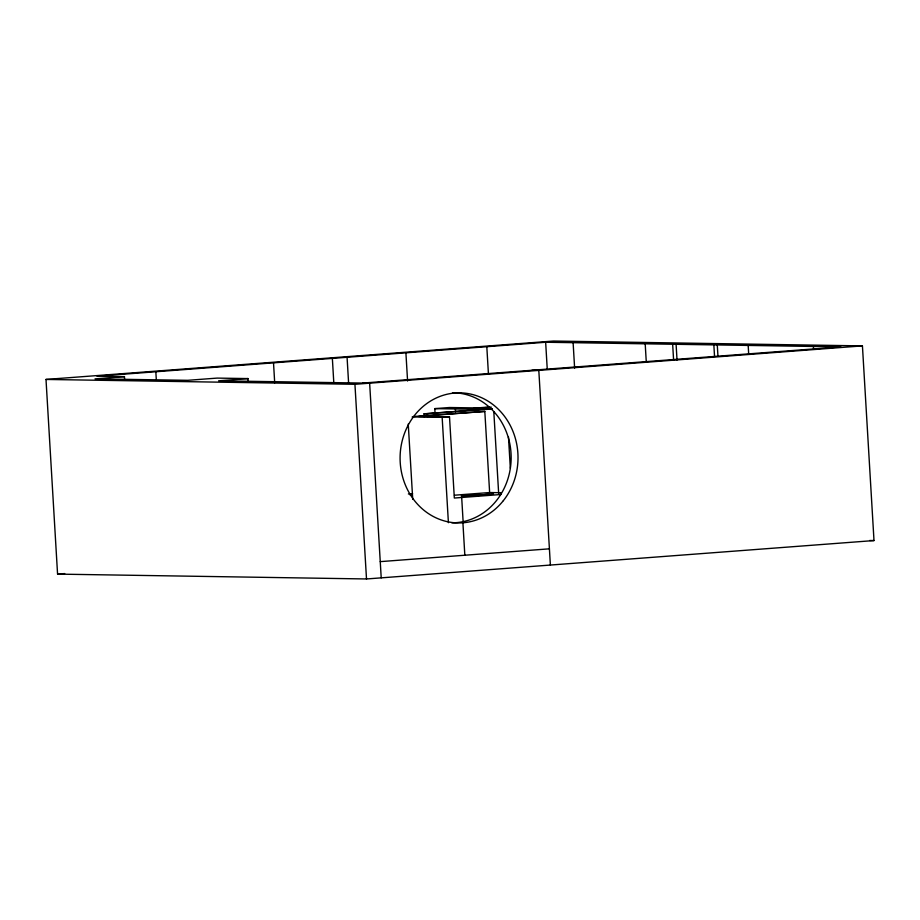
<?xml version="1.0" encoding="UTF-8"?>
<svg xmlns="http://www.w3.org/2000/svg" width="920" height="920" viewBox="0 0 920 920"><rect width="100%" height="100%" fill="white"/><g stroke="black" fill="none" stroke-linecap="round" stroke-linejoin="round"><path stroke-width="1.38" d="M46 379.442L553.495 341.032L862.431 345.885L874 540.558L366.505 578.967L57.569 574.115L46 379.442L354.936 384.296L862.431 345.885M362.779 383.065L840.857 346.886L545.652 342.251L96.991 376.211L124.453 376.636L124.626 379.488M124.453 376.636L95.036 378.867L187.714 380.316L217.143 378.097L248.032 378.58L248.204 381.443M248.032 378.58L218.615 380.811L369.644 383.18L381.213 577.852M435.045 412.896L434.792 408.629L449.5 407.514L476.962 407.94L489.578 406.996M491.349 407.169L473.041 408.56L492.269 408.859M424.178 416.679L424.016 413.839L482.85 409.377L434.792 408.629M424.016 413.839L492.234 408.986M413.494 416.518L484.817 411.424L489.635 492.545L501.308 492.729M484.817 411.424L418.623 416.438L449.512 416.921L454.33 498.042L500.917 494.511M412.125 417.013L449.512 416.921M408.376 493.994L412.574 493.672M454.422 495.213L489.635 492.545M57.569 574.115L64.71 573.574M380.247 561.637L549.412 548.826M475.962 495.696L493.546 494.132L461.207 495.949L489.509 494.362L465.244 495.719L473.213 495.684M531.944 370.265L538.809 370.369L550.378 565.053M409.607 494.649L412.355 494.695M869.687 540.488L874 540.558M813.395 346.46L813.567 349.312M748.178 345.437L748.684 353.993M717.278 344.942L717.968 356.397M713.851 344.897L714.529 356.339M676.096 344.298L677.028 360.042M672.658 344.241L673.589 359.996M645.196 343.815L646.288 362.158M573.114 342.677L574.62 368.08M545.652 342.251L547.239 369.058M508.472 436.988L510.335 468.257M493.81 411.723L498.709 494.178M486.806 346.702L488.405 373.508M461.69 497.478L463.116 521.617M462.909 522.79L464.83 555.231M455.388 408.952L455.561 411.792M442.163 417.484L448.408 522.686M427.443 413.885L427.616 416.737M405.904 352.831L407.583 381.041M408.25 424.051L412.735 499.399M354.936 384.296L366.505 578.967M347.07 357.282L348.599 383.042M332.361 358.397L333.799 382.731M273.516 362.848L274.7 382.812M155.836 371.749L156.342 380.316M452.525 392.736A65.044 58.96 -89.1 0 1 511.152 457.953A65.044 58.96 -89.1 0 1 451.846 522.824M503.378 500.629A65.044 58.96 -89.1 0 0 470.557 394.059A65.044 58.96 -89.1 0 0 403.213 478.986A65.044 58.96 -89.1 0 0 503.378 500.629"/></g></svg>
